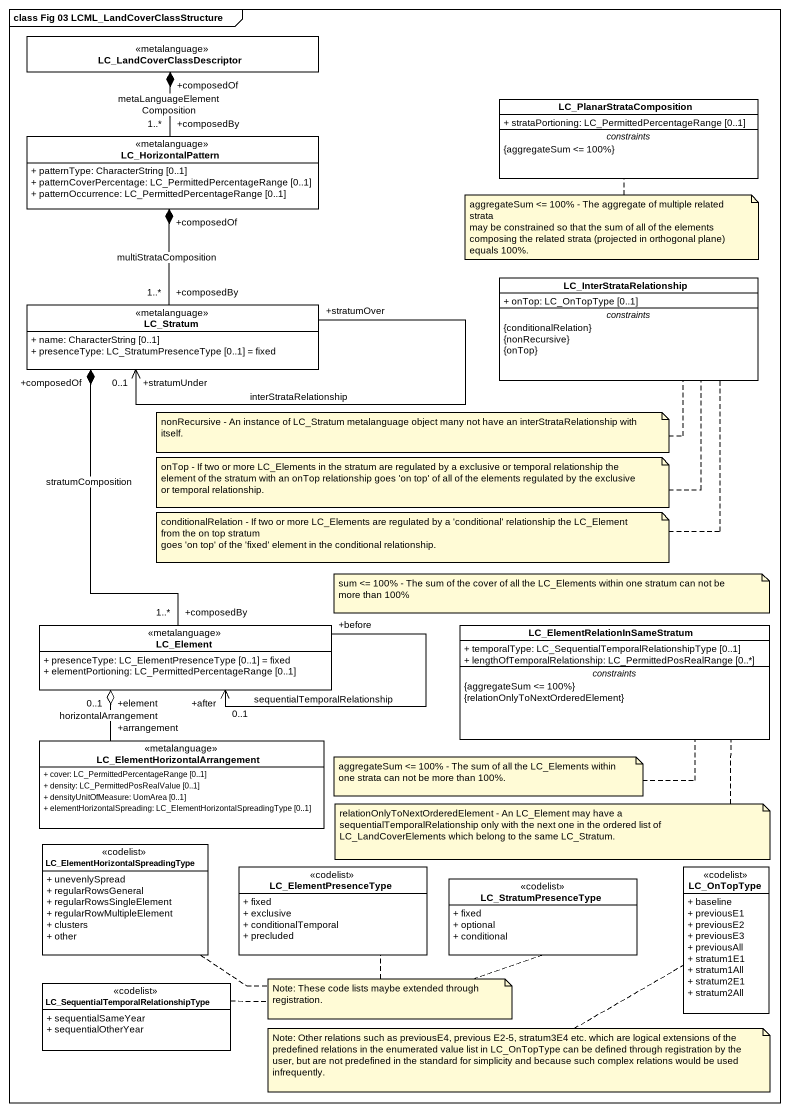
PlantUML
@startuml
mainframe class Fig 03 LCML_LandCoverClassStructure
hide circle
hide empty members
skinparam classAttributeIconSize 0
class LC_LandCoverClassDescriptor <<metalanguage>> #FFFFFF
class LC_PlanarStrataComposition #FFFFFF {
  + strataPortioning: LC_PermittedPercentageRange [0..1]
  -- constraints --
  {aggregateSum <= 100%}
}
class LC_HorizontalPattern <<metalanguage>> #FFFFFF {
  + patternType: CharacterString [0..1]
  + patternCoverPercentage: LC_PermittedPercentageRange [0..1]
  + patternOccurrence: LC_PermittedPercentageRange [0..1]
}
class LC_InterStrataRelationship #FFFFFF {
  + onTop: LC_OnTopType [0..1]
  -- constraints --
  {conditionalRelation}
  {nonRecursive}
  {onTop}
}
class LC_Stratum <<metalanguage>> #FFFFFF {
  + name: CharacterString [0..1]
  + presenceType: LC_StratumPresenceType [0..1] = fixed
}
class LC_Element <<metalanguage>> #FFFFFF {
  + presenceType: LC_ElementPresenceType [0..1] = fixed
  + elementPortioning: LC_PermittedPercentageRange [0..1]
}
class "LC_ElementRelationInSameStratum" as LC_ElementRelationInSameStra #FFFFFF {
  + temporalType: LC_SequentialTemporalRelationshipType [0..1]
  + lengthOfTemporalRelationship: LC_PermittedPosRealRange [0..*]
  -- constraints --
  {aggregateSum <= 100%}
  {relationOnlyToNextOrderedElement}
}
class "LC_ElementHorizontalArrangement" as LC_ElementHorizontalArrangem <<metalanguage>> #FFFFFF {
  + cover: LC_PermittedPercentageRange [0..1]
  + density: LC_PermittedPosRealValue [0..1]
  + densityUnitOfMeasure: UomArea [0..1]
  + elementHorizontalSpreading: LC_ElementHorizontalSpreadingType [0..1]
}
class "LC_ElementHorizontalSpreadingType" as LC_ElementHorizontalSpreadin <<codelist>> #FFFFFF {
  + unevenlySpread
  + regularRowsGeneral
  + regularRowsSingleElement
  + regularRowMultipleElement
  + clusters
  + other
}
class LC_ElementPresenceType <<codelist>> #FFFFFF {
  + fixed
  + exclusive
  + conditionalTemporal
  + precluded
}
class LC_StratumPresenceType <<codelist>> #FFFFFF {
  + fixed
  + optional
  + conditional
}
class LC_OnTopType <<codelist>> #FFFFFF {
  + baseline
  + previousE1
  + previousE2
  + previousE3
  + previousAll
  + stratum1E1
  + stratum1All
  + stratum2E1
  + stratum2All
}
class "LC_SequentialTemporalRelationshipType" as LC_SequentialTemporalRelatio <<codelist>> #FFFFFF {
  + sequentialSameYear
  + sequentialOtherYear
}
LC_HorizontalPattern "+composedBy\n1..*" -up-* "+composedOf" LC_LandCoverClassDescriptor : metaLanguageElementComposition
LC_Stratum "+composedBy\n1..*" -up-* "+composedOf" LC_HorizontalPattern : multiStrataComposition
LC_Stratum "+stratumUnder\n0..1" <-- "+stratumOver" LC_Stratum : interStrataRelationship
LC_Element "+composedBy\n1..*" -up-* "+composedOf" LC_Stratum : stratumComposition
LC_Element "+after\n0..1" <-- "+before" LC_Element : sequentialTemporalRelationship
LC_ElementHorizontalArrangem "+arrangement" -up-o "+element\n0..1" LC_Element : horizontalArrangement
note bottom of LC_PlanarStrataComposition
  aggregateSum <= 100% - The aggregate of multiple related strata
  may be constrained so that the sum of all of the elements
  composing the related strata (projected in orthogonal plane) equals 100%.
end note
note left of LC_InterStrataRelationship : nonRecursive - An instance of LC_Stratum metalanguage object many not have an interStrataRelationship with itself.
note bottom of LC_InterStrataRelationship : onTop - If two or more LC_Elements in the stratum are regulated by a exclusive or temporal relationship the element of the stratum with an onTop relationship goes 'on top' of all of the elements regulated by the exclusive or temporal relationship.
note bottom of LC_InterStrataRelationship
  conditionalRelation - If two or more LC_Elements are regulated by a 'conditional' relationship the LC_Element from the on top stratum
  goes 'on top' of the 'fixed' element in the conditional relationship.
end note
note as N5
  sum <= 100% - The sum of the cover of all the LC_Elements within one stratum can not be more than 100%
end note
note bottom of LC_ElementRelationInSameStra : aggregateSum <= 100% - The sum of all the LC_Elements within one strata can not be more than 100%.
note bottom of LC_ElementRelationInSameStra : relationOnlyToNextOrderedElement - An LC_Element may have a sequentialTemporalRelationship only with the next one in the ordered list of LC_LandCoverElements which belong to the same LC_Stratum.
note as N8
  Note: These code lists maybe extended through registration.
end note
N8 .. LC_StratumPresenceType
N8 .. LC_SequentialTemporalRelatio
N8 .. LC_ElementHorizontalSpreadin
N8 .. LC_ElementPresenceType
note left of LC_OnTopType : Note: Other relations such as previousE4, previous E2-5, stratum3E4 etc. which are logical extensions of the predefined relations in the enumerated value list in LC_OnTopType can be defined through registration by the user, but are not predefined in the standard for simplicity and because such complex relations would be used infrequently.
@enduml
